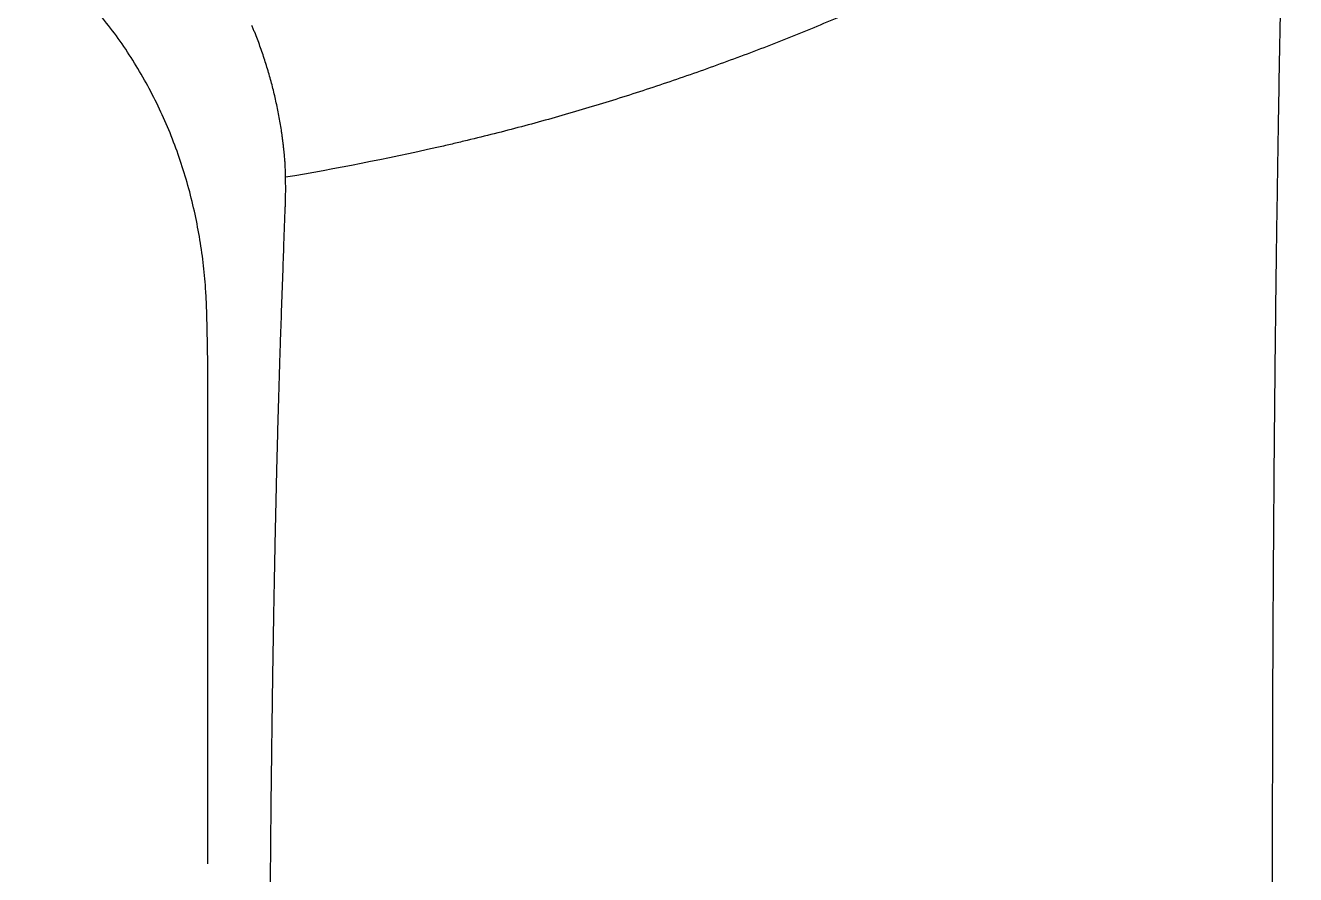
# Model space of a CAD drawing. Extents: x 528 to 612, y 788 to 934.
# Drawn here: x 585.69 to 596.94, y 846.51 to 854.03 of the extents above; entities that cross this region are included whole.
import ezdxf

# ---------------------------------------------------------------- set-up
doc = ezdxf.new("R2010")
doc.units = 0
doc.header["$MEASUREMENT"] = 0
doc.layers.add('1', color=4, linetype='Continuous')

# ---------------------------------------------------------------- blocks, each defined once
blk = doc.blocks.new('2018 FLASH')
at = {"layer": '1', "linetype": 'Continuous', "lineweight": 25}
for points, knots in [([(68.883, 51.032), (68.882, 51.007), (68.881, 50.957), (68.879, 50.882), (68.877, 50.805), (68.875, 50.727), (68.873, 50.648), (68.872, 50.568), (68.87, 50.487), (68.868, 50.405), (68.866, 50.322), (68.864, 50.238), (68.862, 50.152), (68.86, 50.065), (68.858, 49.978), (68.856, 49.889), (68.854, 49.799), (68.852, 49.708), (68.85, 49.615), (68.848, 49.522), (68.847, 49.427), (68.845, 49.332), (68.843, 49.235), (68.841, 49.136), (68.839, 49.037), (68.837, 48.937), (68.835, 48.835), (68.833, 48.732), (68.831, 48.628), (68.83, 48.523), (68.825, 48.256), (68.818, 47.805), (68.808, 47.143), (68.799, 46.409), (68.791, 45.654), (68.785, 44.901), (68.78, 44.173), (68.776, 43.44), (68.773, 42.489), (68.772, 41.25), (68.776, 39.777), (68.785, 38.248), (68.796, 37.007), (68.808, 36.002), (68.818, 35.268), (68.829, 34.541), (68.842, 33.796), (68.856, 33.051), (68.871, 32.324), (68.886, 31.654), (68.899, 31.162), (68.907, 30.829), (68.912, 30.636), (68.917, 30.446), (68.922, 30.26), (68.928, 30.076), (68.933, 29.896), (68.938, 29.718), (68.943, 29.544), (68.948, 29.373), (68.954, 29.205), (68.959, 29.039), (68.964, 28.877), (68.969, 28.718), (68.974, 28.561), (68.978, 28.459), (68.98, 28.407)], [0, 0, 0, 0, 0.003715, 0.007471, 0.01127, 0.015111, 0.018994, 0.02292, 0.026888, 0.030899, 0.034953, 0.03905, 0.043189, 0.047371, 0.051597, 0.055865, 0.060175, 0.064529, 0.068925, 0.073364, 0.077845, 0.08237, 0.086937, 0.091547, 0.096199, 0.100894, 0.105632, 0.110413, 0.115236, 0.120102, 0.125011, 0.152077, 0.181934, 0.21458, 0.250014, 0.281273, 0.312526, 0.343774, 0.375017, 0.433312, 0.500001, 0.559734, 0.624983, 0.656228, 0.687476, 0.718728, 0.749987, 0.784372, 0.816667, 0.846873, 0.87499, 0.884034, 0.892976, 0.901817, 0.910557, 0.919195, 0.927731, 0.936167, 0.944501, 0.952733, 0.960864, 0.968894, 0.976822, 0.984648, 0.992374, 1, 1, 1, 1]), ([(66.761, 50.092), (66.729, 50.074), (66.66, 50.035), (66.516, 49.955), (66.328, 49.854), (66.026, 49.696), (65.643, 49.507), (65.179, 49.293), (64.71, 49.093), (64.238, 48.905), (63.763, 48.729), (63.286, 48.565), (62.808, 48.412), (62.329, 48.273), (61.93, 48.167), (61.65, 48.099), (61.511, 48.066), (61.431, 48.047), (61.391, 48.038), (61.371, 48.034), (60.922, 47.933), (60.475, 47.845), (60.03, 47.77)], [0.2835348, 0.2835348, 0.2835348, 0.2835348, 0.296875, 0.3125, 0.34375, 0.375, 0.4375, 0.5, 0.5625, 0.625, 0.6875, 0.75, 0.8125, 0.875, 0.9375, 0.96875, 0.984375, 0.9921875, 1, 1, 1, 1.1758426, 1.1758426, 1.1758426, 1.1758426]), ([(59.33, 46.64), (59.329, 46.65), (59.329, 46.659), (59.328, 46.679), (59.327, 46.708), (59.325, 46.736), (59.322, 46.794), (59.319, 46.833), (59.309, 46.948), (59.3, 47.025), (59.268, 47.254), (59.239, 47.405), (59.184, 47.631), (59.164, 47.706), (59.119, 47.855), (59.095, 47.928), (59.016, 48.146), (58.957, 48.288), (58.855, 48.496), (58.819, 48.564), (58.743, 48.7), (58.703, 48.766), (58.578, 48.962), (58.488, 49.086), (58.294, 49.322), (58.19, 49.434), (58.024, 49.593), (57.967, 49.644), (57.878, 49.719), (57.849, 49.743), (57.803, 49.779), (57.78, 49.797), (57.757, 49.815), (57.741, 49.826), (57.733, 49.832), (57.726, 49.838)], [0, 0, 0, 0, 0.007813, 0.007813, 0.015625, 0.03125, 0.03125, 0.0625, 0.0625, 0.125, 0.125, 0.25, 0.25, 0.3125, 0.3125, 0.375, 0.375, 0.5, 0.5, 0.5625, 0.5625, 0.625, 0.625, 0.75, 0.75, 0.875, 0.875, 0.9375, 0.9375, 0.96875, 0.96875, 0.984375, 0.992188, 0.992188, 1, 1, 1, 1]), ([(60.004, 48.107), (60.004, 48.11), (60.003, 48.115), (60.002, 48.122), (60.002, 48.128), (60.001, 48.133), (59.999, 48.148), (59.994, 48.183), (59.982, 48.258), (59.962, 48.365), (59.935, 48.493), (59.903, 48.62), (59.866, 48.746), (59.826, 48.871), (59.789, 48.973), (59.761, 49.045), (59.744, 49.085), (59.736, 49.106), (59.732, 49.116)], [0, 0, 0, 0, 0.007812, 0.015625, 0.019531, 0.023438, 0.03125, 0.0625, 0.125, 0.25, 0.375, 0.5, 0.625, 0.75, 0.875, 0.9375, 0.96875, 1, 1, 1, 1]), ([(60.018, 47.987), (60.018, 47.992), (60.017, 48), (60.016, 48.01), (60.015, 48.017), (60.014, 48.024), (60.014, 48.028), (60.014, 48.03), (60.014, 48.031), (60.014, 48.031), (60.013, 48.032), (60.013, 48.035), (60.013, 48.04), (60.011, 48.05), (60.01, 48.062), (60.008, 48.077), (60.006, 48.092), (60.005, 48.102), (60.004, 48.107)], [0, 0, 0, 0, 0.125, 0.1875, 0.25, 0.3125, 0.34375, 0.359375, 0.363281, 0.367188, 0.371094, 0.375, 0.4375, 0.5, 0.625, 0.75, 0.875, 1, 1, 1, 1]), ([(60.028, 47.504), (60.029, 47.517), (60.03, 47.545), (60.031, 47.586), (60.031, 47.627), (60.032, 47.668), (60.031, 47.709), (60.031, 47.75), (60.03, 47.791), (60.029, 47.832), (60.027, 47.873), (60.026, 47.9), (60.025, 47.913)], [0, 0, 0, 0, 0.100176, 0.200353, 0.300516, 0.400649, 0.500738, 0.600768, 0.700724, 0.800591, 0.900355, 1, 1, 1, 1]), ([(59.951, 45.068), (59.951, 45.088), (59.952, 45.128), (59.954, 45.189), (59.955, 45.251), (59.957, 45.312), (59.958, 45.375), (59.96, 45.437), (59.962, 45.501), (59.963, 45.565), (59.965, 45.629), (59.967, 45.694), (59.969, 45.759), (59.971, 45.825), (59.973, 45.891), (59.975, 45.958), (59.977, 46.026), (59.979, 46.094), (59.981, 46.162), (59.983, 46.231), (59.988, 46.375), (59.996, 46.6), (60.006, 46.894), (60.017, 47.198), (60.024, 47.397), (60.028, 47.504)], [0, 0, 0, 0, 0.024039, 0.048324, 0.072854, 0.09763, 0.122655, 0.147927, 0.173449, 0.199221, 0.225244, 0.251518, 0.278044, 0.304823, 0.331855, 0.359142, 0.386684, 0.414481, 0.442534, 0.470843, 0.49941, 0.619649, 0.749547, 0.865941, 1, 1, 1, 1]), ([(59.343, 41.687), (59.343, 42.183), (59.343, 42.678), (59.343, 43.752), (59.343, 44.474), (59.342, 45.196), (59.342, 45.413), (59.342, 45.485), (59.342, 45.629), (59.342, 45.701), (59.342, 45.81), (59.342, 45.846), (59.342, 45.918), (59.342, 45.954), (59.341, 46.062), (59.341, 46.135), (59.339, 46.279), (59.337, 46.351), (59.335, 46.459), (59.334, 46.496), (59.332, 46.568), (59.331, 46.604), (59.33, 46.64)], [0.6427026, 0.6427026, 0.6427026, 0.6427026, 0.75, 0.75, 0.875, 0.90625, 0.90625, 0.921875, 0.921875, 0.9375, 0.9375, 0.9453125, 0.9453125, 0.953125, 0.953125, 0.96875, 0.96875, 0.984375, 0.984375, 0.9921875, 0.9921875, 1, 1, 1, 1]), ([(59.95, 34.41), (59.95, 34.439), (59.948, 34.495), (59.946, 34.579), (59.945, 34.663), (59.943, 34.748), (59.941, 34.832), (59.939, 34.917), (59.937, 35.001), (59.936, 35.086), (59.934, 35.171), (59.932, 35.255), (59.931, 35.34), (59.929, 35.425), (59.928, 35.51), (59.926, 35.595), (59.925, 35.68), (59.923, 35.765), (59.922, 35.851), (59.92, 35.936), (59.919, 36.021), (59.918, 36.107), (59.916, 36.192), (59.915, 36.278), (59.914, 36.364), (59.913, 36.449), (59.911, 36.535), (59.91, 36.621), (59.909, 36.707), (59.908, 36.793), (59.907, 36.879), (59.906, 36.965), (59.903, 37.244), (59.898, 37.718), (59.893, 38.388), (59.891, 39.06), (59.89, 39.735), (59.891, 40.412), (59.893, 40.976), (59.896, 41.426), (59.899, 41.763), (59.902, 42.099), (59.905, 42.382), (59.908, 42.612), (59.91, 42.789), (59.912, 42.966), (59.915, 43.143), (59.917, 43.319), (59.92, 43.496), (59.923, 43.672), (59.926, 43.847), (59.929, 44.022), (59.932, 44.197), (59.936, 44.372), (59.939, 44.547), (59.943, 44.721), (59.947, 44.895), (59.949, 45.01), (59.951, 45.068)], [0, 0, 0, 0, 0.008075, 0.016148, 0.024219, 0.032288, 0.040354, 0.048419, 0.056482, 0.064544, 0.072604, 0.080662, 0.08872, 0.096777, 0.104832, 0.112888, 0.120942, 0.128996, 0.13705, 0.145103, 0.153157, 0.161211, 0.169264, 0.177319, 0.185374, 0.193429, 0.201486, 0.209543, 0.217601, 0.225661, 0.233722, 0.241784, 0.249849, 0.312194, 0.374522, 0.436898, 0.499387, 0.562333, 0.625274, 0.656646, 0.688003, 0.719352, 0.750701, 0.767336, 0.783964, 0.800586, 0.817203, 0.833815, 0.850425, 0.867034, 0.883642, 0.900252, 0.916864, 0.933479, 0.950099, 0.966725, 0.983358, 1, 1, 1, 1])]:
    blk.add_open_spline(points, degree=3, knots=knots, dxfattribs=at)
for points in [[(60.021, 47.961), (60.02, 47.965), (60.02, 47.974), (60.019, 47.983), (60.018, 47.987)], [(60.025, 47.913), (60.024, 47.921), (60.023, 47.937), (60.022, 47.953), (60.021, 47.961)]]:
    blk.add_open_spline(points, degree=3, dxfattribs=at)

msp = doc.modelspace()

# ---------------------------------------------------------------- block references
at = {"layer": '1'}
msp.add_blockref('2018 FLASH', (527.965, 804.919), dxfattribs=at)

doc.saveas('drawing.dxf')
